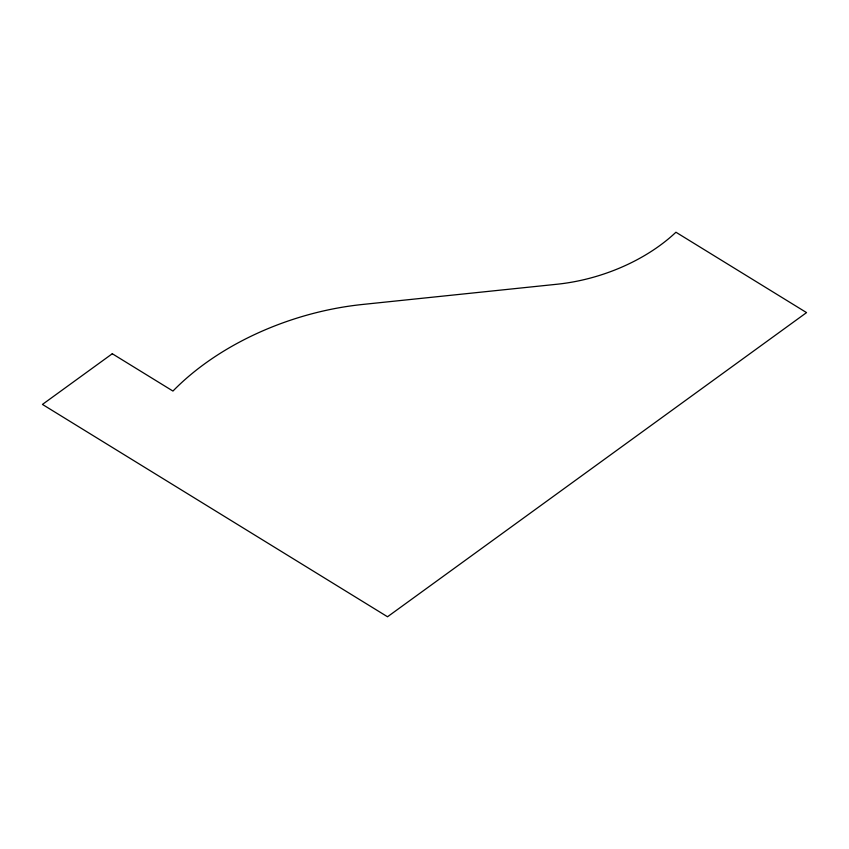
<?xml version="1.0" encoding="UTF-8"?>
<svg xmlns="http://www.w3.org/2000/svg" width="849" height="849" viewBox="0 0 849 849"><rect width="100%" height="100%" fill="white"/><g stroke="black" fill="none" stroke-linecap="round" stroke-linejoin="round"><path stroke-width="1.27" d="M112.291 353.736L42.45 404.421L387.526 616.767L806.55 312.602L675.942 232.233A139.533 86.863 -17.3 0 1 557.071 284.235L362.396 304.483A214.415 133.473 -17.3 0 0 172.952 391.06L112.291 353.736"/></g></svg>
